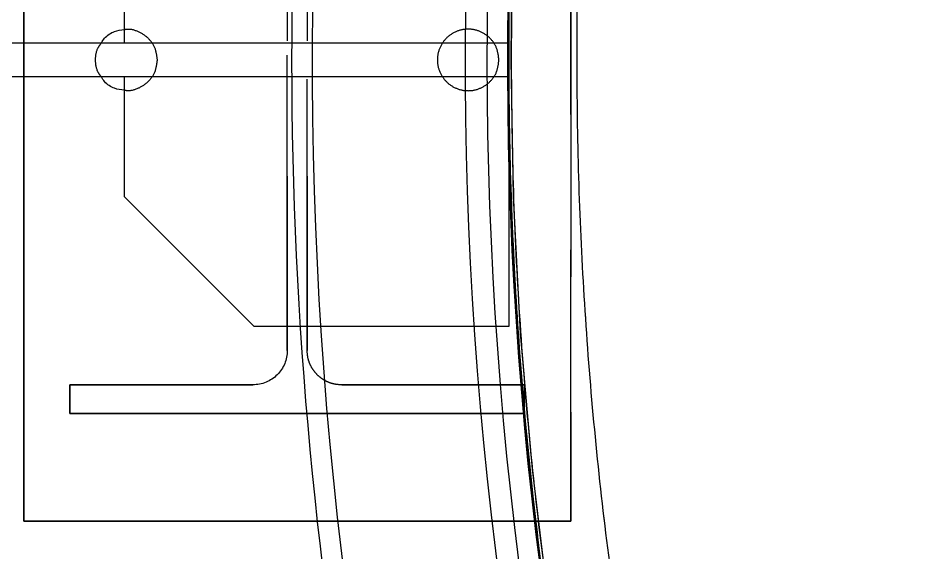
# Model space of a CAD drawing. Header units: metres. Extents: x 0 to 21025, y 0 to 14850.
# Drawn here: x 5820.2 to 6086.9, y 8845.7 to 9002.1 of the extents above; entities that cross this region are included whole.
import ezdxf

# ---------------------------------------------------------------- set-up
doc = ezdxf.new("R2010")
doc.units = ezdxf.units.M
doc.header["$LTSCALE"] = 25
doc.linetypes.add('HIDDEN2', pattern=[4.7625, 3.175, -1.5875])
for name, color, linetype in [('SL1', 8, 'Continuous'), ('SL4', 4, 'Continuous'), ('ST1', 7, 'HIDDEN2')]:
    doc.layers.add(name, color=color, linetype=linetype)

msp = doc.modelspace()

# ---------------------------------------------------------------- linework, layer by layer
at = {"layer": 'SL1', "flags": 128}
msp.add_lwpolyline([(6045.488, 8564.738), (6039.118, 8580.825), (6026.803, 8615.031), (6015.569, 8649.607), (6005.426, 8684.519), (5996.385, 8719.733), (5988.454, 8755.212), (5981.642, 8790.924), (5975.448, 8830.432), (5970.623, 8870.13), (5967.172, 8909.972), (5965.1, 8949.909), (5964.409, 8989.894), (5964.409, 8989.894)], dxfattribs=at)
at = {"layer": 'SL1'}
for radius, start, end in [(1215.5, 134.237972, 198.531491), (1170.7, 134.797453, 201.234448), (1164.35, 135.073034, 201.439244), (1158.35, 135.318064, 201.542777), (1221.5, 177.338295, 198.704246), (1158, 177.192224, 201.546982)]:
    msp.add_arc((7121.687, 8989.894), radius, start, end, dxfattribs=at)
for points, knots in [([(5966.633, 9059.415), (5966.049, 9049.572), (5964.678, 9026.42), (5964.507, 9003.226), (5964.409, 8989.894)], [0, 0, 0, 0, 0.4251521, 1, 1, 1, 1]), ([(5964.409, 8989.894), (5964.494, 9002.014), (5964.647, 9023.843), (5965.827, 9045.639), (5966.352, 9055.333)], [0, 0, 0, 0, 0.5552439, 1, 1, 1, 1]), ([(6044.611, 8564.602), (6040.589, 8574.789), (6032.276, 8596.749), (6020.557, 8630.799), (6009.486, 8666.714), (5999.586, 8702.97), (5990.867, 8739.529), (5983.34, 8776.35), (5977.131, 8812.692), (5972.169, 8848.5), (5968.381, 8883.733), (5965.676, 8919.064), (5964.038, 8954.463), (5963.532, 8990.607), (5963.878, 9021.344), (5964.888, 9040.235), (5965.229, 9046.619)], [0.84982487, 0.84982487, 0.84982487, 0.84982487, 0.85984925, 0.87131388, 0.88277851, 0.89424315, 0.90570778, 0.91717241, 0.92863704, 0.93944661, 0.95025617, 0.96106573, 0.97187529, 0.98268486, 0.99414949, 1, 1, 1, 1]), ([(5965.206, 9046.619), (5964.845, 9039.522), (5963.884, 9020.628), (5963.527, 8989.177), (5964.084, 8952.316), (5965.924, 8914.775), (5968.967, 8877.317), (5973.227, 8839.975), (5978.696, 8802.792), (5985.241, 8766.51), (5992.777, 8731.153), (6001.221, 8696.739), (6010.713, 8662.599), (6021.246, 8628.764), (6032.529, 8596.081), (6040.589, 8574.789), (6044.611, 8564.602)], [0, 0, 0, 0, 0.00650388, 0.01731482, 0.02878053, 0.04024223, 0.05171025, 0.06317335, 0.07463632, 0.08610441, 0.09691127, 0.10772084, 0.11853291, 0.12933952, 0.14015047, 0.15017477, 0.15017477, 0.15017477, 0.15017477]), ([(6063.529, 8571.149), (6059.419, 8581.536), (6051.099, 8603.501), (6039.458, 8637.358), (6028.585, 8672.673), (6018.865, 8708.319), (6010.306, 8744.263), (6002.92, 8780.467), (5996.83, 8816.196), (5991.965, 8851.403), (5988.256, 8886.042), (5985.611, 8920.777), (5984.016, 8955.58), (5983.534, 8991.114), (5983.892, 9021.479), (5984.904, 9040.198), (5985.251, 9046.619)], [0.84933416, 0.84933416, 0.84933416, 0.84933416, 0.85973185, 0.87119599, 0.88265612, 0.89412257, 0.90558411, 0.91704551, 0.92851203, 0.9393174, 0.9501255, 0.96093609, 0.97174122, 0.98255069, 0.99401483, 1, 1, 1, 1]), ([(6063.529, 8571.149), (6059.419, 8581.536), (6051.099, 8603.5), (6039.458, 8637.359), (6028.586, 8672.672), (6018.865, 8708.32), (6010.307, 8744.264), (6002.92, 8780.467), (5996.83, 8816.197), (5991.966, 8851.403), (5988.256, 8886.042), (5985.612, 8920.778), (5984.017, 8955.58), (5983.534, 8991.114), (5983.893, 9021.478), (5984.904, 9040.197), (5985.251, 9046.619)], [0.84933417, 0.84933417, 0.84933417, 0.84933417, 0.85973185, 0.87119491, 0.88265798, 0.89412105, 0.90558411, 0.91704718, 0.92851025, 0.93931833, 0.95012642, 0.96093451, 0.97174259, 0.98255068, 0.99401375, 1, 1, 1, 1]), ([(5964.409, 8989.894), (5964.519, 8977.775), (5964.739, 8953.537), (5966.517, 8917.216), (5969.352, 8880.966), (5973.347, 8844.824), (5978.469, 8808.826), (5984.721, 8773.006), (5992.34, 8736.213), (6001.454, 8698.512), (6012.19, 8659.982), (6024.251, 8621.845), (6035.496, 8590.144), (6042.784, 8571.196), (6045.344, 8564.714)], [0, 0, 0, 0, 0.005249681, 0.010499361, 0.015749042, 0.020998722, 0.026248403, 0.031498083, 0.036747764, 0.042522362, 0.048296961, 0.05407156, 0.059846159, 0.062865071, 0.062865071, 0.062865071, 0.062865071])]:
    msp.add_open_spline(points, degree=3, knots=knots, dxfattribs=at)
at = {"layer": 'SL4'}
for p, q in [((5821.821, 9046.619), (5821.821, 8994.894)), ((5821.821, 8994.894), (5821.821, 9046.619)), ((5851.187, 9029.894), (5851.187, 8994.894)), ((5800.187, 8994.894), (5900.197, 8994.894)), ((5983.687, 8989.894), (5983.691, 8990.15)), ((5983.742, 8986.675), (5983.687, 8989.894)), ((5900.197, 8984.894), (5800.187, 8984.894)), ((5821.821, 8984.894), (5821.821, 8854.894)), ((5821.821, 8854.894), (5821.821, 8984.894)), ((5851.187, 8984.894), (5851.187, 8949.894)), ((5889.187, 8911.894), (5851.187, 8949.894)), ((5902.68, 8911.894), (5889.187, 8911.894)), ((5898.921, 8911.894), (5898.921, 8904.894)), ((5898.921, 8904.894), (5898.921, 8911.894)), ((5888.821, 8894.794), (5835.321, 8894.794)), ((5835.321, 8894.794), (5835.321, 8886.394)), ((5835.321, 8894.794), (5888.821, 8894.794)), ((5835.321, 8886.394), (5835.321, 8894.794)), ((5968.321, 8886.394), (5967.598, 8894.794)), ((5835.321, 8886.394), (5904.749, 8886.394)), ((5904.749, 8886.394), (5835.321, 8886.394)), ((5821.821, 8854.894), (5907.832, 8854.894)), ((5907.832, 8854.894), (5821.821, 8854.894))]:
    msp.add_line(p, q, dxfattribs=at)
for points, knots in [([(5844.546, 8994.894), (5844.827, 8995.365), (5845.71, 8996.846), (5848.123, 8998.37), (5850.237, 8998.644), (5851.187, 8998.767)], [0, 0, 0, 0, 0.2046349, 0.6426729, 1, 1, 1, 1]), ([(5844.546, 8994.894), (5844.827, 8995.365), (5845.71, 8996.846), (5848.123, 8998.37), (5850.237, 8998.644), (5851.187, 8998.767)], [0, 0, 0, 0, 0.2046349, 0.6426729, 1, 1, 1, 1]), ([(5851.187, 8981.02), (5850.237, 8981.143), (5848.123, 8981.417), (5845.71, 8982.941), (5844.827, 8984.422), (5844.546, 8984.894)], [0, 0, 0, 0, 0.357334, 0.7953805, 1, 1, 1, 1]), ([(5851.187, 8981.02), (5850.237, 8981.143), (5848.123, 8981.417), (5845.71, 8982.941), (5844.827, 8984.422), (5844.546, 8984.894)], [0, 0, 0, 0, 0.357334, 0.7953805, 1, 1, 1, 1])]:
    msp.add_open_spline(points, degree=3, knots=knots, dxfattribs=at)
msp.add_open_spline([(5898.921, 8904.894), (5898.884, 8904.233), (5898.808, 8902.91), (5898.208, 8901.004), (5897.274, 8899.246), (5896.009, 8897.706), (5894.469, 8896.44), (5892.711, 8895.507), (5890.804, 8894.906), (5889.482, 8894.831), (5888.821, 8894.794)], degree=3, dxfattribs=at)
msp.add_open_spline([(5898.921, 8904.894), (5898.884, 8904.233), (5898.808, 8902.91), (5898.208, 8901.004), (5897.274, 8899.246), (5896.009, 8897.706), (5894.469, 8896.44), (5892.711, 8895.507), (5890.804, 8894.906), (5889.482, 8894.831), (5888.821, 8894.794)], degree=3, dxfattribs=at)
at = {"layer": 'ST1'}
for p, q in [((5981.821, 8854.894), (5981.821, 9124.894)), ((5981.821, 9124.894), (5981.821, 8854.894)), ((5898.921, 9074.894), (5898.921, 8911.894)), ((5898.921, 8911.894), (5898.921, 9074.894)), ((5904.721, 8904.894), (5904.721, 9074.894)), ((5904.721, 9074.894), (5904.721, 8904.894)), ((5963.687, 9067.894), (5963.687, 8994.894)), ((5821.821, 8994.894), (5821.821, 8984.894)), ((5821.821, 8984.894), (5821.821, 8994.894)), ((5900.197, 8994.894), (5963.687, 8994.894)), ((5963.687, 8994.894), (5963.687, 8994.894)), ((5963.687, 8994.894), (5963.687, 8994.894)), ((5963.687, 8994.894), (5963.687, 8984.894)), ((5963.687, 8984.894), (5900.197, 8984.894)), ((5963.687, 8984.894), (5963.687, 8984.894)), ((5963.687, 8984.894), (5963.687, 8984.894)), ((5963.687, 8984.894), (5963.687, 8911.894)), ((5963.687, 8911.894), (5902.68, 8911.894)), ((5963.687, 8911.894), (5963.687, 8911.894)), ((5967.598, 8894.794), (5914.821, 8894.794)), ((5914.821, 8894.794), (5967.598, 8894.794)), ((5968.321, 8894.794), (5967.598, 8894.794)), ((5967.598, 8894.794), (5968.321, 8894.794)), ((5968.321, 8886.394), (5968.321, 8894.794)), ((5968.321, 8886.394), (5968.321, 8894.794)), ((5904.749, 8886.394), (5968.321, 8886.394)), ((5968.321, 8886.394), (5904.749, 8886.394)), ((5907.832, 8854.894), (5981.821, 8854.894)), ((5981.821, 8854.894), (5907.832, 8854.894))]:
    msp.add_line(p, q, dxfattribs=at)
for points, knots in [([(5851.187, 8998.767), (5851.398, 8998.815), (5852.754, 8999.124), (5855.371, 8998.349), (5858.331, 8996.444), (5860.416, 8993.422), (5860.686, 8991.07), (5860.821, 8989.894)], [0, 0, 0, 0, 0.0440355, 0.2830266, 0.5220177, 0.7610089, 1, 1, 1, 1]), ([(5851.187, 8998.767), (5851.398, 8998.815), (5852.754, 8999.124), (5855.371, 8998.349), (5858.331, 8996.444), (5860.416, 8993.422), (5860.686, 8991.07), (5860.821, 8989.894)], [0, 0, 0, 0, 0.0440355, 0.2830266, 0.5220177, 0.7610089, 1, 1, 1, 1]), ([(5844.546, 8984.894), (5844.165, 8985.396), (5843.071, 8986.841), (5842.659, 8989.894), (5843.07, 8992.946), (5844.165, 8994.391), (5844.546, 8994.894)], [0, 0, 0, 0, 0.1738195, 0.5000072, 0.8261949, 1, 1, 1, 1]), ([(5844.546, 8984.894), (5844.165, 8985.396), (5843.071, 8986.841), (5842.659, 8989.894), (5843.07, 8992.946), (5844.165, 8994.391), (5844.546, 8994.894)], [0, 0, 0, 0, 0.1738195, 0.5000072, 0.8261949, 1, 1, 1, 1]), ([(5860.821, 8989.894), (5860.686, 8988.717), (5860.416, 8986.365), (5858.331, 8983.344), (5855.371, 8981.439), (5852.754, 8980.664), (5851.398, 8980.972), (5851.187, 8981.02)], [0, 0, 0, 0, 0.2389911, 0.4779823, 0.7169734, 0.9559645, 1, 1, 1, 1]), ([(5860.821, 8989.894), (5860.686, 8988.717), (5860.416, 8986.365), (5858.331, 8983.344), (5855.371, 8981.439), (5852.754, 8980.664), (5851.398, 8980.972), (5851.187, 8981.02)], [0, 0, 0, 0, 0.2389911, 0.4779823, 0.7169734, 0.9559645, 1, 1, 1, 1])]:
    msp.add_open_spline(points, degree=3, knots=knots, dxfattribs=at)
for points in [[(5960.821, 8989.894), (5960.686, 8988.716), (5960.415, 8986.36), (5958.334, 8983.364), (5955.36, 8981.362), (5951.82, 8980.659), (5948.288, 8981.362), (5945.292, 8983.364), (5943.29, 8986.36), (5942.587, 8989.894), (5943.29, 8993.427), (5945.292, 8996.423), (5948.288, 8998.425), (5951.82, 8999.128), (5955.36, 8998.425), (5958.334, 8996.423), (5960.415, 8993.427), (5960.686, 8991.072), (5960.821, 8989.894)], [(5960.821, 8989.894), (5960.686, 8988.716), (5960.415, 8986.36), (5958.334, 8983.364), (5955.36, 8981.362), (5951.82, 8980.659), (5948.288, 8981.362), (5945.292, 8983.364), (5943.29, 8986.36), (5942.587, 8989.894), (5943.29, 8993.427), (5945.292, 8996.423), (5948.288, 8998.425), (5951.82, 8999.128), (5955.36, 8998.425), (5958.334, 8996.423), (5960.415, 8993.427), (5960.686, 8991.072), (5960.821, 8989.894)], [(5914.821, 8894.794), (5914.16, 8894.831), (5912.838, 8894.906), (5910.931, 8895.507), (5909.174, 8896.44), (5907.634, 8897.706), (5906.368, 8899.246), (5905.435, 8901.004), (5904.834, 8902.91), (5904.759, 8904.233), (5904.721, 8904.894)], [(5914.821, 8894.794), (5914.16, 8894.831), (5912.838, 8894.906), (5910.931, 8895.507), (5909.174, 8896.44), (5907.634, 8897.706), (5906.368, 8899.246), (5905.435, 8901.004), (5904.834, 8902.91), (5904.759, 8904.233), (5904.721, 8904.894)]]:
    msp.add_open_spline(points, degree=3, dxfattribs=at)

doc.saveas('drawing.dxf')
